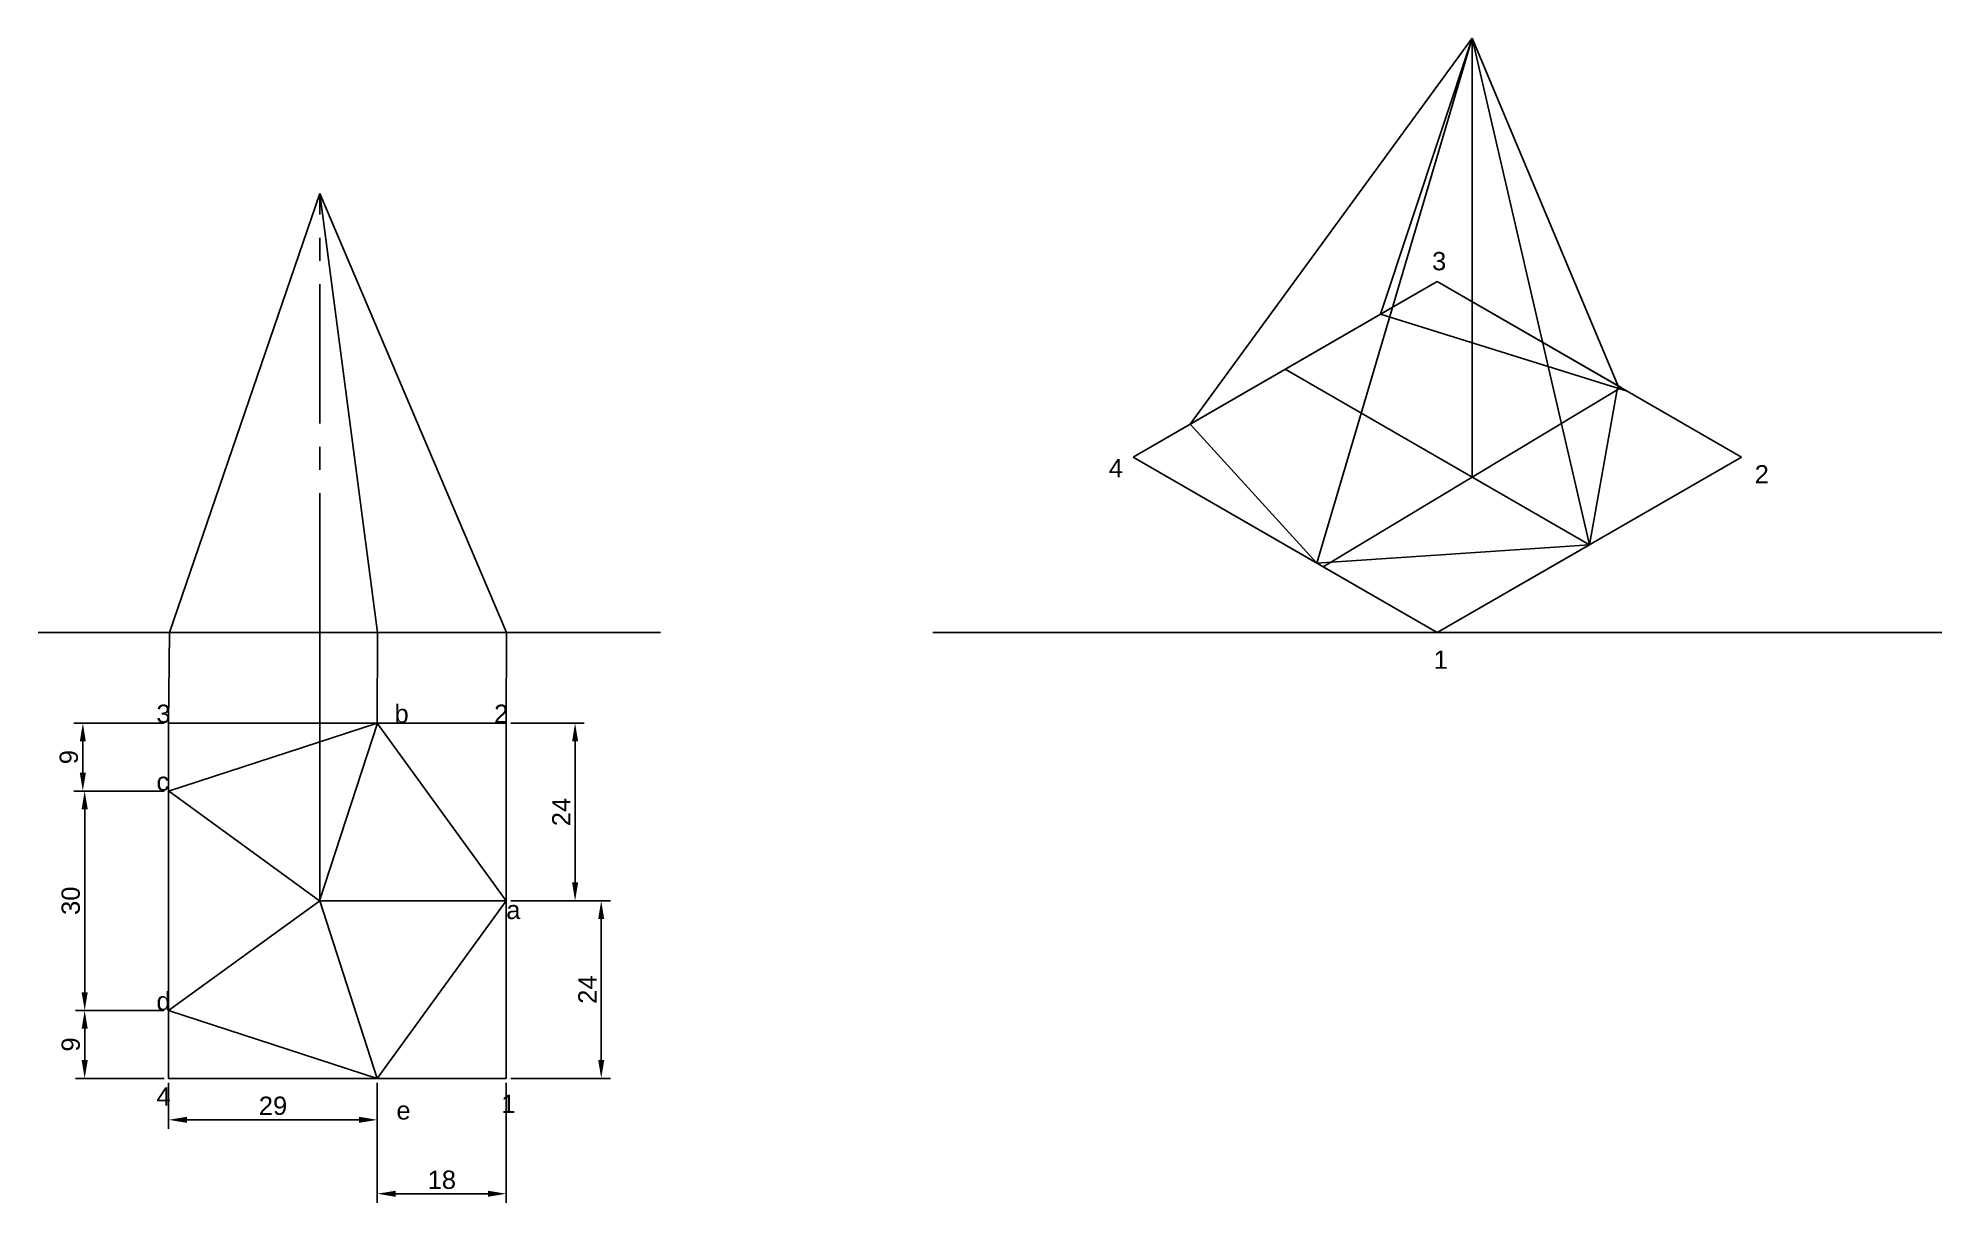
# Paper-space layout 'Layout9' of a CAD drawing. Header units: millimetres. Extents: x 14 to 275, y 25 to 184.
import ezdxf

# ---------------------------------------------------------------- set-up
doc = ezdxf.new("R2010")
doc.units = ezdxf.units.MM
doc.linetypes.add('CENTER2', pattern=[28.575, 19.05, -3.175, 3.175, -3.175])
doc.styles.get("Standard").update_dxf_attribs({"font": 'arial.ttf'})
doc.dimstyles.new('ISO-25', dxfattribs={"dimtxt": 2.5, "dimasz": 2.5, "dimexe": 1.25, "dimexo": 0.625, "dimtad": 1, "dimdec": 0, "dimdsep": 46, "dimtxsty": 'Standard', "dimcen": 2.5, "dimadec": 0, "dimazin": 2, "dimtfac": 1, "dimtdec": 0, "dimtmove": 0, "dimatfit": 3, "dimfxl": 1, "dimarcsym": 0})

# ---------------------------------------------------------------- blocks, each defined once
blk = doc.blocks.new('*U37')
blk.add_line((3.94, -12.14), (-3.94, 12.14))
blk = doc.blocks.new('*U38')
at = {"color": 0, "linetype": 'ByBlock', "lineweight": -2, "transparency": 16777216}
for p, rotation in [((56.71, 78.31), 144), ((42.44, 73.68), 216), ((65.52, 66.18), 71.99999999999999), ((42.44, 58.68), 288)]:
    blk.add_blockref('*U37', p, dxfattribs=dict(at, rotation=rotation))
blk.add_blockref('*U37', (56.71, 54.04), dxfattribs=at)
blk = doc.blocks.new('*D39')
at = {"color": 0, "lineweight": -2, "transparency": 16777216}
for p, q in [((31.49, 81.18), (19.39, 81.18)), ((20.64, 53.68), (20.64, 78.68)), ((31.49, 51.18), (19.39, 51.18))]:
    blk.add_line(p, q, dxfattribs=at)
at = {"color": 0, "transparency": 16777216}
for points in [[(20.22, 78.68), (21.06, 78.68), (20.64, 81.18)], [(20.22, 53.68), (21.06, 53.68), (20.64, 51.18)]]:
    blk.add_solid(points, dxfattribs=at)
at = {"layer": 'Defpoints', "color": 0, "transparency": 16777216}
for p in [(20.64, 81.18), (32.12, 81.18), (32.12, 51.18)]:
    blk.add_point(p, dxfattribs=at)
at = {"color": 0, "transparency": 16777216, "insert": (18.74, 66.18), "char_height": 2.5, "attachment_point": 5, "rotation": 90}
blk.add_mtext('30', dxfattribs=at)
blk = doc.blocks.new('*D40')
at = {"color": 0, "lineweight": -2, "transparency": 16777216}
for p, q in [((32.12, 41.28), (32.12, 34.99)), ((60.65, 41.28), (60.65, 34.99)), ((34.62, 36.24), (58.15, 36.24))]:
    blk.add_line(p, q, dxfattribs=at)
at = {"color": 0, "transparency": 16777216}
for points in [[(34.62, 36.66), (34.62, 35.83), (32.12, 36.24)], [(58.15, 36.66), (58.15, 35.83), (60.65, 36.24)]]:
    blk.add_solid(points, dxfattribs=at)
at = {"layer": 'Defpoints', "color": 0, "transparency": 16777216}
for p in [(32.12, 41.91), (60.65, 41.91), (60.65, 36.24)]:
    blk.add_point(p, dxfattribs=at)
at = {"color": 0, "transparency": 16777216, "insert": (46.39, 38.15), "char_height": 2.5, "attachment_point": 5}
blk.add_mtext('29', dxfattribs=at)
blk = doc.blocks.new('*D41')
at = {"color": 0, "lineweight": -2, "transparency": 16777216}
for p, q in [((78.91, 66.18), (92.51, 66.18)), ((91.26, 44.41), (91.26, 63.68)), ((78.91, 41.91), (92.51, 41.91))]:
    blk.add_line(p, q, dxfattribs=at)
at = {"color": 0, "transparency": 16777216}
for points in [[(90.85, 63.68), (91.68, 63.68), (91.26, 66.18)], [(90.85, 44.41), (91.68, 44.41), (91.26, 41.91)]]:
    blk.add_solid(points, dxfattribs=at)
at = {"layer": 'Defpoints', "color": 0, "transparency": 16777216}
for p in [(78.28, 66.18), (91.26, 66.18), (78.28, 41.91)]:
    blk.add_point(p, dxfattribs=at)
at = {"color": 0, "transparency": 16777216, "insert": (89.38, 54.04), "char_height": 2.5, "attachment_point": 5, "rotation": 90}
blk.add_mtext('24', dxfattribs=at)
blk = doc.blocks.new('*D42')
at = {"color": 0, "lineweight": -2, "transparency": 16777216}
for p, q in [((78.91, 90.45), (88.94, 90.45)), ((87.69, 68.68), (87.69, 87.95)), ((78.91, 66.18), (88.94, 66.18))]:
    blk.add_line(p, q, dxfattribs=at)
at = {"color": 0, "transparency": 16777216}
for points in [[(87.28, 87.95), (88.11, 87.95), (87.69, 90.45)], [(87.28, 68.68), (88.11, 68.68), (87.69, 66.18)]]:
    blk.add_solid(points, dxfattribs=at)
at = {"layer": 'Defpoints', "color": 0, "transparency": 16777216}
for p in [(78.28, 90.45), (87.69, 90.45), (78.28, 66.18)]:
    blk.add_point(p, dxfattribs=at)
at = {"color": 0, "transparency": 16777216, "insert": (85.81, 78.31), "char_height": 2.5, "attachment_point": 5, "rotation": 90}
blk.add_mtext('24', dxfattribs=at)
blk = doc.blocks.new('*D43')
at = {"color": 0, "lineweight": -2, "transparency": 16777216}
for p, q in [((31.49, 51.18), (19.39, 51.18)), ((20.64, 44.41), (20.64, 48.68)), ((31.49, 41.91), (19.39, 41.91))]:
    blk.add_line(p, q, dxfattribs=at)
at = {"color": 0, "transparency": 16777216}
for points in [[(20.22, 48.68), (21.06, 48.68), (20.64, 51.18)], [(20.22, 44.41), (21.06, 44.41), (20.64, 41.91)]]:
    blk.add_solid(points, dxfattribs=at)
at = {"layer": 'Defpoints', "color": 0, "transparency": 16777216}
for p in [(20.64, 51.18), (32.12, 51.18), (32.12, 41.91)]:
    blk.add_point(p, dxfattribs=at)
at = {"color": 0, "transparency": 16777216, "insert": (18.74, 46.54), "char_height": 2.5, "attachment_point": 5, "rotation": 90}
blk.add_mtext('9', dxfattribs=at)
blk = doc.blocks.new('*D44')
at = {"color": 0, "lineweight": -2, "transparency": 16777216}
for p, q in [((31.49, 90.45), (19.14, 90.45)), ((20.39, 83.68), (20.39, 87.95)), ((31.49, 81.18), (19.14, 81.18))]:
    blk.add_line(p, q, dxfattribs=at)
at = {"color": 0, "transparency": 16777216}
for points in [[(19.97, 87.95), (20.8, 87.95), (20.39, 90.45)], [(19.97, 83.68), (20.8, 83.68), (20.39, 81.18)]]:
    blk.add_solid(points, dxfattribs=at)
at = {"layer": 'Defpoints', "color": 0, "transparency": 16777216}
for p in [(20.39, 90.45), (32.12, 90.45), (32.12, 81.18)]:
    blk.add_point(p, dxfattribs=at)
at = {"color": 0, "transparency": 16777216, "insert": (18.48, 85.81), "char_height": 2.5, "attachment_point": 5, "rotation": 90}
blk.add_mtext('9', dxfattribs=at)
blk = doc.blocks.new('*D45')
at = {"color": 0, "lineweight": -2, "transparency": 16777216}
for p, q in [((60.65, 41.28), (60.65, 24.89)), ((78.28, 41.28), (78.28, 24.89)), ((63.15, 26.14), (75.78, 26.14))]:
    blk.add_line(p, q, dxfattribs=at)
at = {"color": 0, "transparency": 16777216}
for points in [[(63.15, 26.55), (63.15, 25.72), (60.65, 26.14)], [(75.78, 26.55), (75.78, 25.72), (78.28, 26.14)]]:
    blk.add_solid(points, dxfattribs=at)
at = {"layer": 'Defpoints', "color": 0, "transparency": 16777216}
for p in [(60.65, 41.91), (78.28, 41.91), (78.28, 26.14)]:
    blk.add_point(p, dxfattribs=at)
at = {"color": 0, "transparency": 16777216, "insert": (69.47, 28.04), "char_height": 2.5, "attachment_point": 5}
blk.add_mtext('18', dxfattribs=at)

psp = doc.layouts.new('Layout9')

# ---------------------------------------------------------------- linework, layer by layer
for p, q in [((210.34, 184.08), (171.81, 131.33)), ((210.34, 184.08), (189.13, 112.33)), ((210.34, 184.08), (197.79, 146.33)), ((210.34, 124.08), (210.34, 184.08)), ((210.34, 184.08), (226.37, 114.83)), ((210.34, 184.08), (230.44, 136.18)), ((52.79, 162.83), (32.24, 102.83)), ((60.69, 102.83), (52.79, 162.83)), ((78.32, 102.83), (52.79, 162.83)), ((205.58, 150.83), (164.01, 126.83)), ((205.58, 150.83), (197.79, 146.33)), ((247.15, 126.83), (205.58, 150.83)), ((205.58, 150.83), (230.7, 136.33)), ((197.79, 146.33), (171.81, 131.33)), ((197.79, 146.33), (171.81, 131.33)), ((231.56, 135.83), (197.79, 146.33)), ((226.37, 114.83), (184.8, 138.83)), ((189.99, 111.83), (230.7, 136.33)), ((226.37, 114.83), (230.28, 136.58)), ((247.15, 126.83), (231.56, 135.83)), ((164.01, 126.83), (171.81, 131.33)), ((171.81, 131.33), (189.13, 112.33)), ((164.01, 126.83), (205.58, 102.83)), ((164.01, 126.83), (189.13, 112.33)), ((205.58, 102.83), (247.15, 126.83)), ((189.13, 112.33), (226.37, 114.83)), ((205.58, 102.83), (226.37, 114.83)), ((205.58, 102.83), (189.99, 111.83)), ((14.27, 102.83), (99.35, 102.83)), ((32.12, 90.45), (32.24, 102.83)), ((52.77, 66.18), (52.79, 102.83)), ((60.65, 90.45), (60.69, 102.83)), ((78.28, 90.45), (78.32, 102.83)), ((136.59, 102.83), (274.57, 102.83)), ((32.12, 81.18), (32.12, 90.45)), ((60.65, 90.45), (32.12, 90.45)), ((60.65, 90.45), (78.28, 90.45)), ((78.28, 66.18), (78.28, 90.45)), ((78.28, 66.18), (78.28, 41.91)), ((32.12, 51.18), (32.12, 41.91)), ((60.65, 41.91), (32.12, 41.91)), ((60.65, 41.91), (78.28, 41.91))]:
    psp.add_line(p, q)
at = {"linetype": 'CENTER2'}
psp.add_line((52.79, 102.83), (52.79, 162.83), dxfattribs=at)
psp.add_lwpolyline([(32.12, 81.18), (32.12, 51.18), (60.65, 41.91), (78.28, 66.18), (60.65, 90.45)], close=True)

# ---------------------------------------------------------------- block references
psp.add_blockref('*U38', (0, 0))

# ---------------------------------------------------------------- texts
at = {"char_height": 2.5, "attachment_point": 1}
for s, insert in [('3', (204.86, 154.85)), ('4', (160.66, 126.56)), ('2', (248.97, 125.72)), ('1', (205.08, 100.38)), ('3', (30.45, 92.99)), ('2', (76.62, 92.99)), ('c', (30.45, 83.72)), ('a', (78.28, 66.18)), ('d', (30.45, 53.72)), ('4', (30.45, 40.68)), ('e', (63.26, 38.78))]:
    psp.add_mtext(s, dxfattribs=dict(at, insert=insert))
at = {"char_height": 2.5, "width": 1.6678, "attachment_point": 1}
for s, insert in [('b', (63, 92.99)), ('1', (77.6, 39.66))]:
    psp.add_mtext(s, dxfattribs=dict(at, insert=insert))

# ---------------------------------------------------------------- dimensions: what is measured, and where the dimension line sits
for p1, p2, distance, picture, middle in [((32.12, 81.18), (32.12, 90.45), 11.73, '*D44', (18.48, 85.81)), ((78.28, 66.18), (78.28, 90.45), -9.41, '*D42', (85.81, 78.31)), ((32.12, 51.18), (32.12, 81.18), 11.48, '*D39', (18.74, 66.18)), ((78.28, 41.91), (78.28, 66.18), -12.98, '*D41', (89.38, 54.04)), ((32.12, 41.91), (32.12, 51.18), 11.48, '*D43', (18.74, 46.54)), ((32.12, 41.91), (60.65, 41.91), -5.66, '*D40', (46.39, 38.15))]:
    dim = psp.add_aligned_dim(p1=p1, p2=p2, distance=distance, dimstyle='ISO-25')
    dim.commit()
    dim.dimension.update_dxf_attribs({"geometry": picture, "text_midpoint": middle})
dim = psp.add_linear_dim(base=(78.28, 26.14), p1=(60.65, 41.91), p2=(78.28, 41.91), dimstyle='ISO-25')
dim.commit()
dim.dimension.update_dxf_attribs({"geometry": '*D45', "text_midpoint": (69.47, 28.04)})

doc.saveas('drawing.dxf')
